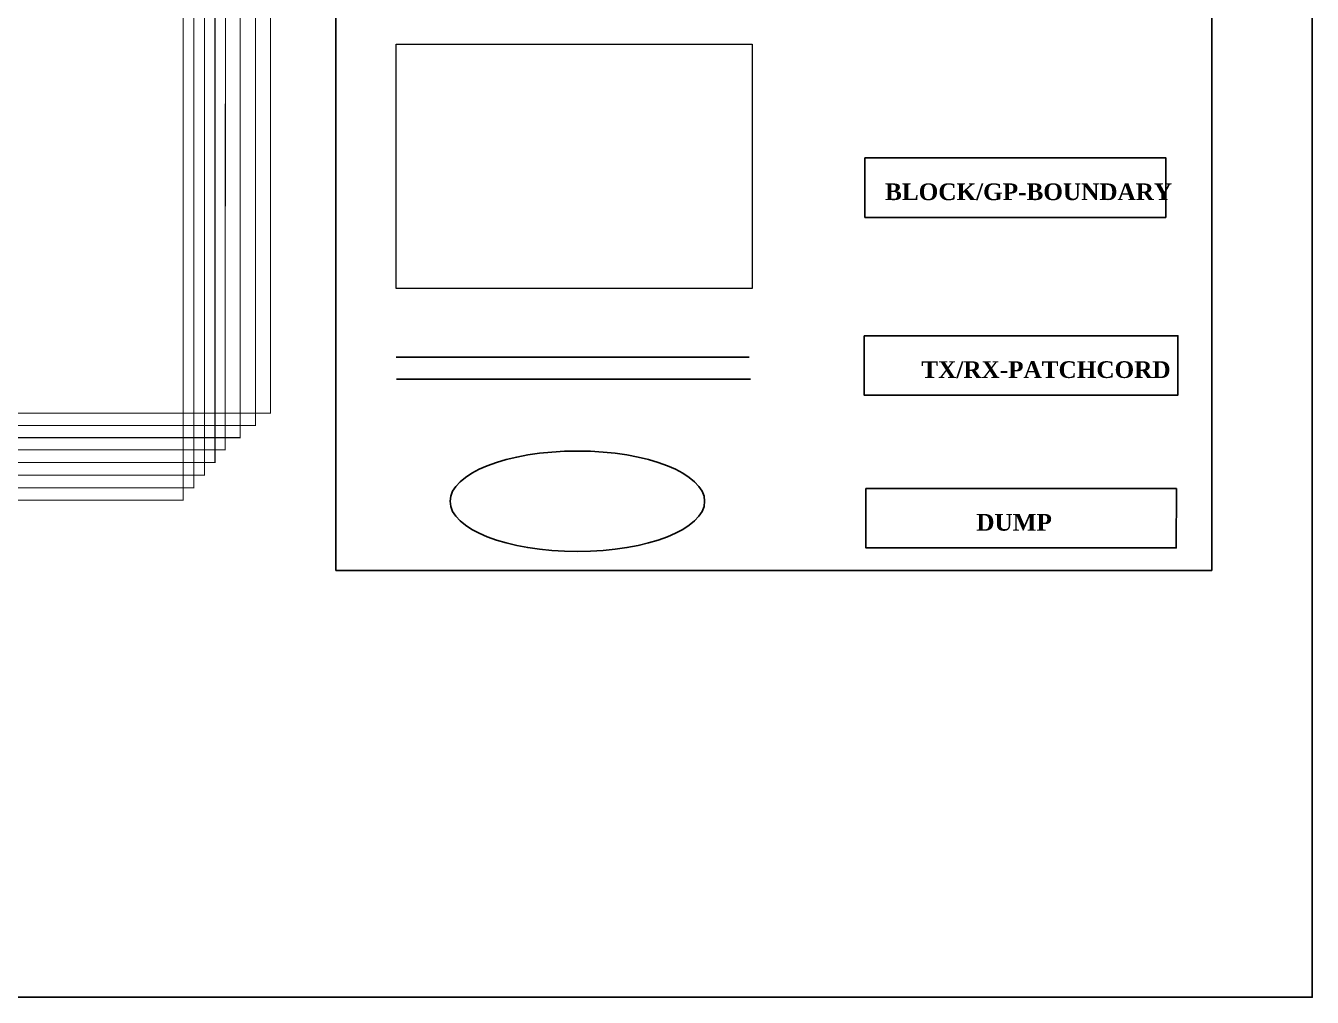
# Model space of a CAD drawing. Header units: millimetres. Extents: x 2060 to 116284, y 3280 to 54110.
# Drawn here: x 98155 to 116284, y 3280 to 16964 of the extents above; entities that cross this region are included whole.
import ezdxf

# ---------------------------------------------------------------- set-up
doc = ezdxf.new("R2010")
doc.units = ezdxf.units.MM
doc.layers.add('TAMPLATE', color=7, linetype='Continuous')
doc.styles.get("Standard").update_dxf_attribs({"font": 'timesbd.ttf'})

msp = doc.modelspace()

# ---------------------------------------------------------------- linework, layer by layer
at = {"color": 40, "true_color": 0xf8d731}
for p, q in [((103377, 12297), (108349, 12297)), ((103379, 11988), (108366, 11988))]:
    msp.add_line(p, q, dxfattribs=at)
for points in [[(2060, 54110), (116284, 54110), (116284, 3280), (2060, 3280)], [(102526, 49990), (114867, 49990), (114867, 9293), (102526, 9293)], [(109980, 15103), (114222, 15103), (114219, 14264), (109980, 14264)], [(109972, 12597), (114391, 12597), (114388, 11759), (109972, 11759)], [(109995, 10446), (114370, 10446), (114368, 9608), (109995, 9608)]]:
    msp.add_lwpolyline(points, close=True)
at = {"color": 150, "const_width": 15}
for points in [[(99371, 11507), (100081, 11507), (101605, 11507), (101605, 14512), (101605, 41961), (100081, 41961), (99371, 41961)], [(92829, 11507), (99371, 11507)], [(99371, 11507), (100374, 11507)]]:
    msp.add_lwpolyline(points, dxfattribs=at)
at = {"color": 164, "const_width": 15}
for points in [[(99371, 11334), (101392, 11334), (101392, 14512), (101392, 41788), (100081, 41788), (99371, 41788)], [(95940, 11334), (99371, 11334)], [(99371, 11335), (100374, 11335)]]:
    msp.add_lwpolyline(points, dxfattribs=at)
at = {"color": 30, "true_color": 0xf8991e, "const_width": 15}
for points in [[(99371, 11162), (101178, 11162), (101178, 14512), (101178, 41615), (100081, 41615), (99371, 41615)], [(88708, 11162), (99371, 11162)], [(88708, 11162), (99371, 11162)], [(99371, 11162), (100374, 11162)]]:
    msp.add_lwpolyline(points, dxfattribs=at)
at = {"color": 1, "const_width": 15}
for points in [[(99371, 10989), (100081, 10989), (100965, 10989), (100967, 14512), (100984, 41442), (100081, 41442), (99371, 41442)], [(37371, 15859), (37371, 10989), (99371, 10989)], [(38086, 10989), (99371, 10989)], [(99371, 10989), (100374, 10989)]]:
    msp.add_lwpolyline(points, dxfattribs=at)
at = {"color": 85, "true_color": 0x58ba48, "const_width": 15}
for points in [[(99371, 10813), (100081, 10813), (100822, 10813), (100822, 14512), (100822, 41266), (100081, 41266), (99371, 41266)], [(37556, 15823), (37556, 10813), (99371, 10813)], [(38086, 10813), (99371, 10813)], [(99371, 10813), (100374, 10813)]]:
    msp.add_lwpolyline(points, dxfattribs=at)
at = {"color": 82, "const_width": 15}
for points in [[(99371, 10632), (100081, 10632), (100673, 10632), (100673, 14512), (100673, 41085), (100081, 41085), (99371, 41085)], [(37737, 15820), (37737, 10632), (99371, 10632)], [(38086, 10632), (99371, 10632)], [(99371, 10632), (100374, 10632)]]:
    msp.add_lwpolyline(points, dxfattribs=at)
at = {"color": 32, "true_color": 0xcd6928, "const_width": 15}
for points in [[(99371, 40909), (100081, 40909), (100524, 40909), (100524, 14512), (100524, 10456), (100081, 10456), (99371, 10456)], [(99371, 10456), (37913, 10456), (37913, 15832)], [(99371, 10456), (38086, 10456)], [(100374, 10456), (99371, 10456)]]:
    msp.add_lwpolyline(points, dxfattribs=at)
at = {"color": 22, "const_width": 15}
for points in [[(99890, 10283), (100081, 10283), (100374, 10283), (100374, 14512), (100374, 40736), (100081, 40736), (99371, 40736)], [(38086, 15878), (38086, 10283), (99371, 10283)], [(99371, 10283), (100374, 10283)]]:
    msp.add_lwpolyline(points, dxfattribs=at)
at = {"color": 3, "lineweight": 15}
msp.add_lwpolyline([(103377, 16704), (108392, 16704), (108392, 13263), (103377, 13263)], close=True, dxfattribs=at)
msp.add_ellipse((105928, 10266), major_axis=(-1794, 0), ratio=0.394446)

# ---------------------------------------------------------------- texts
at = {"layer": 'TAMPLATE', "lineweight": 5}
for s, height, p in [('BLOCK/GP-BOUNDARY ', 235.17, (110264, 14508)), ('TX/RX-PATCHCORD', 235.17, (110775, 12003)), ('DUMP', 235.2, (111550, 9852))]:
    msp.add_text(s, height=height, dxfattribs=at).set_placement(p)

doc.saveas('drawing.dxf')
